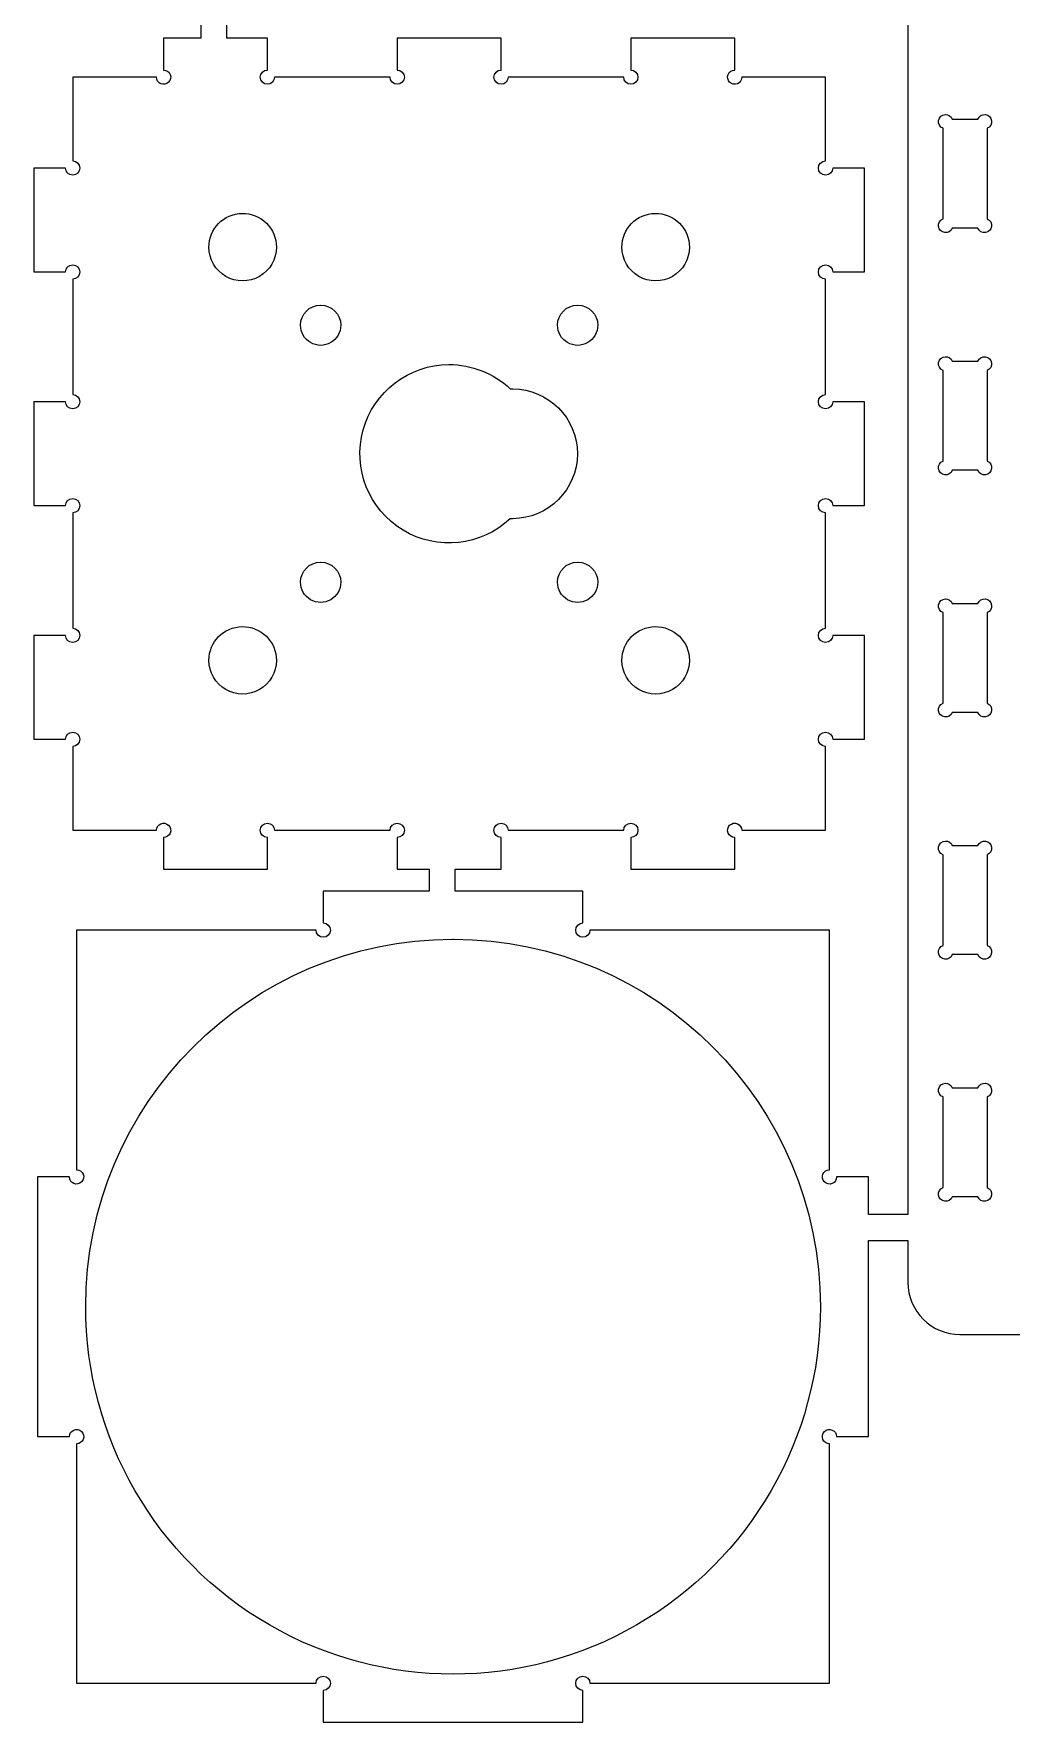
# Model space of a CAD drawing. Extents: x -138 to 206, y 217 to 412.
# Drawn here: x -137.8 to -62.5, y 216.6 to 346.6 of the extents above; entities that cross this region are included whole.
import ezdxf

# ---------------------------------------------------------------- set-up
doc = ezdxf.new("R2010")
doc.units = 0
doc.layers.add('Layer_1', color=7, linetype='CONTINUOUS')

msp = doc.modelspace()

# ---------------------------------------------------------------- linework, layer by layer
at = {"layer": 'Layer_1', "color": 7}
for p, q in [((-70.484068, 398.187103), (-70.484068, 255.687795)), ((-124.956711, 348.154499), (-124.956711, 346.27968)), ((-122.956318, 346.27968), (-122.956318, 348.154499)), ((-124.956711, 346.27968), (-127.833539, 346.27968)), ((-127.833539, 346.27968), (-127.833539, 343.829699)), ((-119.83351, 346.27968), (-122.956318, 346.27968)), ((-119.83351, 343.829699), (-119.83351, 346.27968)), ((-101.833576, 346.27968), (-109.833088, 346.27968)), ((-109.833088, 346.27968), (-109.833088, 343.829699)), ((-101.833576, 343.829699), (-101.833576, 346.27968)), ((-83.833125, 346.27968), (-91.833154, 346.27968)), ((-91.833154, 346.27968), (-91.833154, 343.829699)), ((-83.833125, 343.829699), (-83.833125, 346.27968)), ((-128.383378, 343.279863), (-134.833112, 343.279863)), ((-134.833112, 343.279863), (-134.833112, 336.82961)), ((-110.383443, 343.279863), (-119.283156, 343.279863)), ((-92.383508, 343.279863), (-101.283221, 343.279863)), ((-76.833552, 343.279863), (-83.283286, 343.279863)), ((-76.833552, 336.82961), (-76.833552, 343.279863)), ((-67.601557, 340.405102), (-67.601041, 340.405102)), ((-67.601557, 340.405102), (-67.601557, 340.405102)), ((-67.601041, 340.405102), (-67.59949, 340.405102)), ((-67.071358, 340.055254), (-65.096283, 340.055254)), ((-67.783976, 332.367351), (-67.783976, 339.342636)), ((-64.383665, 339.342636), (-64.383665, 332.367351)), ((-135.383467, 336.279771), (-137.833445, 336.279771)), ((-137.833445, 336.279771), (-137.833445, 328.279745)), ((-73.833219, 336.279771), (-76.283197, 336.279771)), ((-73.833219, 328.279745), (-73.833219, 336.279771)), ((-121.782746, 332.790063), (-121.782746, 332.790063)), ((-89.964015, 332.791097), (-89.964015, 332.791097)), ((-65.096283, 331.655249), (-67.071358, 331.655249)), ((-137.833445, 328.279745), (-135.383467, 328.279745)), ((-134.833112, 327.729907), (-134.833112, 318.834843)), ((-76.833552, 318.834843), (-76.833552, 327.729907)), ((-76.283197, 328.279745), (-73.833219, 328.279745)), ((-115.744354, 325.729511), (-115.744354, 325.729511)), ((-95.945565, 325.729511), (-95.945565, 325.729511)), ((-67.598456, 321.755078), (-67.598456, 321.755078)), ((-67.071358, 321.405228), (-65.096283, 321.405228)), ((-105.849353, 321.148396), (-105.848834, 321.148396)), ((-105.849353, 321.148396), (-105.849353, 321.148396)), ((-67.783976, 313.717326), (-67.783976, 320.693127)), ((-64.383665, 320.693127), (-64.383665, 313.717326)), ((-101.123542, 319.279777), (-100.932339, 319.279777)), ((-135.383467, 318.285006), (-137.833445, 318.285006)), ((-137.833445, 318.285006), (-137.833445, 310.284977)), ((-73.833219, 318.285006), (-76.283197, 318.285006)), ((-73.833219, 310.284977), (-73.833219, 318.285006)), ((-65.096283, 313.005225), (-67.071358, 313.005225)), ((-137.833445, 310.284977), (-135.383467, 310.284977)), ((-134.833112, 309.73514), (-134.833112, 300.840592)), ((-76.833552, 300.840592), (-76.833552, 309.73514)), ((-76.283197, 310.284977), (-73.833219, 310.284977)), ((-100.932339, 309.27987), (-101.123542, 309.27987)), ((-115.744354, 305.930721), (-115.744354, 305.930721)), ((-95.945565, 305.930721), (-95.945565, 305.930721)), ((-67.598456, 303.105054), (-67.598456, 303.105054)), ((-67.783976, 295.067818), (-67.783976, 302.043103)), ((-67.071358, 302.755204), (-65.096283, 302.755204)), ((-64.383665, 302.043103), (-64.383665, 295.067818)), ((-121.782746, 300.9703), (-121.782746, 300.9703)), ((-89.964015, 300.971334), (-89.964015, 300.971334)), ((-135.383467, 300.290238), (-137.833445, 300.290238)), ((-137.833445, 300.290238), (-137.833445, 292.29021)), ((-73.833219, 300.290238), (-76.283197, 300.290238)), ((-73.833219, 292.29021), (-73.833219, 300.290238)), ((-65.096283, 294.3552), (-67.071358, 294.3552)), ((-137.833445, 292.29021), (-135.383467, 292.29021)), ((-134.833112, 291.740373), (-134.833112, 285.279785)), ((-76.833552, 285.279785), (-76.833552, 291.740373)), ((-76.283197, 292.29021), (-73.833219, 292.29021)), ((-134.833112, 285.279785), (-128.383378, 285.279785)), ((-119.283156, 285.279785), (-110.383443, 285.279785)), ((-101.283221, 285.279785), (-92.383508, 285.279785)), ((-83.283286, 285.279785), (-76.833552, 285.279785)), ((-127.833539, 284.729948), (-127.833539, 282.279452)), ((-119.83351, 282.279452), (-119.83351, 284.729948)), ((-109.833088, 284.729948), (-109.833088, 282.279452)), ((-101.833576, 282.279452), (-101.833576, 284.729948)), ((-91.833154, 284.729948), (-91.833154, 282.279452)), ((-83.833125, 282.279452), (-83.833125, 284.729948)), ((-67.598456, 284.45503), (-67.598456, 284.45503)), ((-67.071358, 284.10518), (-65.096283, 284.10518)), ((-127.833539, 282.279452), (-119.83351, 282.279452)), ((-109.833088, 282.279452), (-107.369672, 282.279452)), ((-107.369672, 282.279452), (-107.369672, 280.592216)), ((-105.369795, 280.592216), (-105.369795, 282.279452)), ((-105.369795, 282.279452), (-101.833576, 282.279452)), ((-91.833154, 282.279452), (-83.833125, 282.279452)), ((-67.783976, 276.417794), (-67.783976, 283.393079)), ((-64.383665, 283.393079), (-64.383665, 276.417794)), ((-107.369672, 280.592216), (-115.532999, 280.592216)), ((-115.532999, 280.592216), (-115.532999, 278.142236)), ((-95.533185, 280.592216), (-105.369795, 280.592216)), ((-95.533185, 278.142236), (-95.533185, 280.592216)), ((-116.083351, 277.591882), (-134.53339, 277.591882)), ((-134.53339, 277.591882), (-134.53339, 259.136678)), ((-76.533313, 277.591882), (-94.983349, 277.591882)), ((-76.533313, 259.136678), (-76.533313, 277.591882)), ((-105.577533, 276.892184), (-105.577533, 276.892184)), ((-65.096283, 275.705176), (-67.071358, 275.705176)), ((-67.598456, 265.805006), (-67.598456, 265.805006)), ((-67.071358, 265.455156), (-65.096283, 265.455156)), ((-67.783976, 257.767769), (-67.783976, 264.743053)), ((-64.383665, 264.743053), (-64.383665, 257.767769)), ((-135.083226, 258.586842), (-137.533206, 258.586842)), ((-137.533206, 258.586842), (-137.533206, 238.586512)), ((-73.533496, 258.586842), (-75.983475, 258.586842)), ((-73.533496, 255.687795), (-73.533496, 258.586842)), ((-65.096283, 257.055151), (-67.071358, 257.055151)), ((-70.484068, 255.687795), (-73.533496, 255.687795)), ((-73.533496, 238.586512), (-73.533496, 253.687915)), ((-73.533496, 253.687915), (-70.484068, 253.687915)), ((-70.484068, 253.687915), (-70.484068, 250.455038)), ((-66.483795, 246.455281), (-4.483964, 246.455281)), ((-137.533206, 238.586512), (-135.083226, 238.586512)), ((-134.53339, 238.036674), (-134.53339, 219.592324)), ((-76.533313, 219.592324), (-76.533313, 238.036674)), ((-75.983475, 238.586512), (-73.533496, 238.586512)), ((-134.53339, 219.592324), (-116.083351, 219.592324)), ((-115.532999, 219.041969), (-115.532999, 216.591988)), ((-95.533185, 216.591988), (-95.533185, 219.041969)), ((-94.983349, 219.592324), (-76.533313, 219.592324)), ((-115.532999, 216.591988), (-95.533185, 216.591988))]:
    msp.add_line(p, q, dxfattribs=at)
for points in [[(-127.833539, 343.829699), (-127.611055, 343.829764), (-127.410445, 343.695785), (-127.325275, 343.490249)], [(-127.325275, 343.490249), (-127.240104, 343.284713), (-127.28715, 343.048109), (-127.44447, 342.890789)], [(-120.383156, 343.279408), (-120.383316, 343.58314), (-120.137242, 343.829503), (-119.83351, 343.829699)], [(-109.833088, 343.829699), (-109.529357, 343.829503), (-109.283282, 343.58314), (-109.283443, 343.279408)], [(-102.383221, 343.279408), (-102.383382, 343.58314), (-102.137307, 343.829503), (-101.833576, 343.829699)], [(-91.833154, 343.829699), (-91.529422, 343.829503), (-91.283348, 343.58314), (-91.283508, 343.279408)], [(-84.222194, 342.890789), (-84.379514, 343.048109), (-84.42656, 343.284713), (-84.341389, 343.490249)], [(-84.341389, 343.490249), (-84.256219, 343.695785), (-84.055609, 343.829764), (-83.833125, 343.829699)], [(-128.04393, 342.771597), (-128.249465, 342.856769), (-128.383444, 343.057379), (-128.383378, 343.279863)], [(-127.44447, 342.890789), (-127.60179, 342.73347), (-127.838394, 342.686425), (-128.04393, 342.771597)], [(-119.832928, 342.729699), (-120.13666, 342.729574), (-120.382995, 342.975676), (-120.383156, 343.279408)], [(-119.283156, 343.279863), (-119.283065, 342.976131), (-119.529196, 342.729825), (-119.832928, 342.729699)], [(-109.833671, 342.729699), (-110.137402, 342.729825), (-110.383533, 342.976131), (-110.383443, 343.279863)], [(-109.283443, 343.279408), (-109.283604, 342.975676), (-109.529939, 342.729574), (-109.833671, 342.729699)], [(-101.832993, 342.729699), (-102.136725, 342.729574), (-102.38306, 342.975676), (-102.383221, 343.279408)], [(-101.283221, 343.279863), (-101.283131, 342.976131), (-101.529262, 342.729825), (-101.832993, 342.729699)], [(-91.833736, 342.729699), (-92.137468, 342.729825), (-92.383599, 342.976131), (-92.383508, 343.279863)], [(-91.283508, 343.279408), (-91.283669, 342.975676), (-91.530004, 342.729574), (-91.833736, 342.729699)], [(-83.622734, 342.771597), (-83.82827, 342.686425), (-84.064874, 342.73347), (-84.222194, 342.890789)], [(-83.283286, 343.279863), (-83.28322, 343.057379), (-83.417199, 342.856769), (-83.622734, 342.771597)], [(-67.783976, 339.342636), (-68.027824, 339.437303), (-68.171259, 339.690617), (-68.126995, 339.948423)], [(-68.126995, 339.948423), (-68.082731, 340.20623), (-67.863016, 340.397193), (-67.601557, 340.405102)], [(-67.59949, 340.405102), (-67.367219, 340.411758), (-67.155824, 340.271725), (-67.071358, 340.055254)], [(-65.096283, 340.055254), (-65.004583, 340.289565), (-64.765569, 340.43177), (-64.515896, 340.400563)], [(-64.515896, 340.400563), (-64.266222, 340.369356), (-64.069563, 340.172697), (-64.038356, 339.923023)], [(-64.038356, 339.923023), (-64.007149, 339.67335), (-64.149354, 339.434336), (-64.383665, 339.342636)], [(-134.833112, 336.82961), (-134.529381, 336.829414), (-134.283307, 336.583051), (-134.283467, 336.27932)], [(-77.383197, 336.27932), (-77.383357, 336.583051), (-77.137283, 336.829414), (-76.833552, 336.82961)], [(-134.833693, 335.72961), (-135.137424, 335.729735), (-135.383556, 335.97604), (-135.383467, 336.279771)], [(-134.283467, 336.27932), (-134.283627, 335.975588), (-134.529961, 335.729485), (-134.833693, 335.72961)], [(-76.832971, 335.72961), (-77.136703, 335.729485), (-77.383037, 335.975588), (-77.383197, 336.27932)], [(-76.283197, 336.279771), (-76.283108, 335.97604), (-76.52924, 335.729735), (-76.832971, 335.72961)], [(-124.343312, 330.189706), (-124.34367, 331.610525), (-123.203402, 332.768513), (-121.782746, 332.790063)], [(-121.782746, 332.790063), (-121.779645, 332.790068), (-121.776544, 332.790068), (-121.773443, 332.790063)], [(-121.773443, 332.790063), (-121.078579, 332.798169), (-120.409386, 332.527775), (-119.915201, 332.039222)], [(-119.915201, 332.039222), (-119.421017, 331.550668), (-119.142972, 330.884618), (-119.143114, 330.189706)], [(-92.52355, 330.189706), (-92.524482, 331.610532), (-91.38467, 332.768984), (-89.964015, 332.791097)], [(-89.964015, 332.791097), (-89.960227, 332.791105), (-89.956438, 332.791105), (-89.952649, 332.791097)], [(-89.952649, 332.791097), (-89.257783, 332.798928), (-88.588698, 332.528269), (-88.094708, 332.039522)], [(-88.094708, 332.039522), (-87.600718, 331.550775), (-87.322936, 330.884616), (-87.323352, 330.189706)], [(-68.129517, 331.786823), (-68.16076, 332.036606), (-68.018436, 332.275719), (-67.783976, 332.367351)], [(-67.651636, 331.309287), (-67.901441, 331.340349), (-68.098275, 331.53704), (-68.129517, 331.786823)], [(-67.071358, 331.655249), (-67.162821, 331.420723), (-67.40183, 331.278226), (-67.651636, 331.309287)], [(-64.516006, 331.309287), (-64.765811, 331.278226), (-65.004821, 331.420723), (-65.096283, 331.655249)], [(-64.038124, 331.786823), (-64.069366, 331.53704), (-64.2662, 331.340349), (-64.516006, 331.309287)], [(-64.383665, 332.367351), (-64.149206, 332.275719), (-64.006882, 332.036606), (-64.038124, 331.786823)], [(-123.043263, 327.937954), (-123.847736, 328.402417), (-124.343312, 329.26078), (-124.343312, 330.189706)], [(-119.143114, 330.189706), (-119.143114, 329.26078), (-119.63869, 328.402417), (-120.443164, 327.937954)], [(-91.2235, 327.937954), (-92.027974, 328.402417), (-92.52355, 329.26078), (-92.52355, 330.189706)], [(-87.323352, 330.189706), (-87.323352, 329.26078), (-87.818928, 328.402417), (-88.623401, 327.937954)], [(-135.383467, 328.279745), (-135.383556, 328.583476), (-135.137424, 328.829782), (-134.833693, 328.829906)], [(-134.833693, 328.829906), (-134.529961, 328.830031), (-134.283627, 328.583928), (-134.283467, 328.280196)], [(-134.283467, 328.280196), (-134.283307, 327.976465), (-134.529381, 327.730102), (-134.833112, 327.729907)], [(-120.443164, 327.937954), (-121.247637, 327.473492), (-122.238789, 327.473492), (-123.043263, 327.937954)], [(-88.623401, 327.937954), (-89.427875, 327.473492), (-90.419027, 327.473492), (-91.2235, 327.937954)], [(-76.833552, 327.729907), (-77.137283, 327.730102), (-77.383357, 327.976465), (-77.383197, 328.280196)], [(-77.383197, 328.280196), (-77.383037, 328.583928), (-77.136703, 328.830031), (-76.832971, 328.829906)], [(-76.832971, 328.829906), (-76.52924, 328.829782), (-76.283108, 328.583476), (-76.283197, 328.279745)], [(-117.282763, 324.179219), (-117.282947, 325.030868), (-116.595979, 325.723143), (-115.744354, 325.729511)], [(-115.744354, 325.729511), (-115.73643, 325.729572), (-115.728507, 325.729572), (-115.720584, 325.729511)], [(-115.720584, 325.729511), (-114.869161, 325.722859), (-114.182507, 325.030668), (-114.182693, 324.179219)], [(-97.483971, 324.179219), (-97.484155, 325.030867), (-96.797189, 325.723141), (-95.945565, 325.729511)], [(-95.945565, 325.729511), (-95.93764, 325.729572), (-95.929716, 325.729572), (-95.921792, 325.729511)], [(-95.921792, 325.729511), (-95.070369, 325.722859), (-94.383715, 325.030668), (-94.383901, 324.179219)], [(-116.507745, 322.83685), (-116.987328, 323.113737), (-117.282763, 323.625445), (-117.282763, 324.179219)], [(-114.182693, 324.179219), (-114.182693, 323.625445), (-114.478128, 323.113737), (-114.95771, 322.83685)], [(-96.708954, 322.83685), (-97.188536, 323.113737), (-97.483971, 323.625445), (-97.483971, 324.179219)], [(-94.383901, 324.179219), (-94.383901, 323.625445), (-94.679336, 323.113737), (-95.158919, 322.83685)], [(-114.95771, 322.83685), (-115.437293, 322.559963), (-116.028163, 322.559963), (-116.507745, 322.83685)], [(-95.158919, 322.83685), (-95.638501, 322.559963), (-96.229371, 322.559963), (-96.708954, 322.83685)], [(-67.783976, 320.693127), (-68.027575, 320.788489), (-68.170296, 321.042236), (-68.125277, 321.299932)], [(-68.125277, 321.299932), (-68.080258, 321.557628), (-67.859958, 321.747956), (-67.598456, 321.755078)], [(-67.598456, 321.755078), (-67.366558, 321.761291), (-67.155695, 321.621335), (-67.071358, 321.405228)], [(-65.096283, 321.405228), (-65.004821, 321.639754), (-64.765812, 321.782252), (-64.516006, 321.751191)], [(-64.516006, 321.751191), (-64.2662, 321.72013), (-64.069366, 321.523438), (-64.038124, 321.273655)], [(-64.038124, 321.273655), (-64.006881, 321.023872), (-64.149206, 320.784759), (-64.383665, 320.693127)], [(-112.453174, 316.113077), (-111.630607, 319.082827), (-108.930908, 321.141309), (-105.849353, 321.148396)], [(-105.848834, 321.148396), (-104.092784, 321.152444), (-102.401871, 320.483772), (-101.123542, 319.279777)], [(-134.833112, 318.834843), (-134.529381, 318.834647), (-134.283306, 318.588284), (-134.283467, 318.284552)], [(-100.932339, 319.279777), (-98.179669, 319.267466), (-95.954697, 317.03252), (-95.954697, 314.279824)], [(-77.383197, 318.284552), (-77.383358, 318.588284), (-77.137283, 318.834647), (-76.833552, 318.834843)], [(-134.833693, 317.734843), (-135.137425, 317.734968), (-135.383557, 317.981274), (-135.383467, 318.285006)], [(-134.283467, 318.284552), (-134.283627, 317.980821), (-134.529962, 317.734718), (-134.833693, 317.734843)], [(-76.832971, 317.734843), (-77.136702, 317.734718), (-77.383037, 317.980821), (-77.383197, 318.284552)], [(-76.283197, 318.285006), (-76.283107, 317.981274), (-76.529239, 317.734968), (-76.832971, 317.734843)], [(-109.381065, 308.397699), (-112.019836, 309.989214), (-113.275741, 313.143327), (-112.453174, 316.113077)], [(-95.954697, 314.279824), (-95.954697, 311.527127), (-98.179669, 309.292182), (-100.932339, 309.27987)], [(-68.129518, 313.136797), (-68.16076, 313.386581), (-68.018436, 313.625693), (-67.783976, 313.717326)], [(-64.383665, 313.717326), (-64.149206, 313.625693), (-64.006881, 313.386581), (-64.038124, 313.136797)], [(-67.651636, 312.659262), (-67.901441, 312.690323), (-68.098275, 312.887014), (-68.129518, 313.136797)], [(-67.071358, 313.005225), (-67.16282, 312.770699), (-67.40183, 312.628201), (-67.651636, 312.659262)], [(-64.516006, 312.659262), (-64.765812, 312.628201), (-65.004821, 312.770699), (-65.096283, 313.005225)], [(-64.038124, 313.136797), (-64.069366, 312.887014), (-64.2662, 312.690323), (-64.516006, 312.659262)], [(-135.383467, 310.284977), (-135.383556, 310.588709), (-135.137425, 310.835014), (-134.833693, 310.835139)], [(-134.833693, 310.835139), (-134.529962, 310.835264), (-134.283627, 310.589162), (-134.283467, 310.28543)], [(-77.383197, 310.28543), (-77.383037, 310.589162), (-77.136702, 310.835264), (-76.832971, 310.835139)], [(-76.832971, 310.835139), (-76.529239, 310.835014), (-76.283108, 310.588709), (-76.283197, 310.284977)], [(-134.283467, 310.28543), (-134.283307, 309.981698), (-134.529381, 309.735335), (-134.833112, 309.73514)], [(-76.833552, 309.73514), (-77.137283, 309.735335), (-77.383357, 309.981698), (-77.383197, 310.28543)], [(-101.123542, 309.27987), (-103.366547, 307.166824), (-106.742294, 306.806185), (-109.381065, 308.397699)], [(-117.282763, 304.380428), (-117.282948, 305.232077), (-116.595979, 305.924352), (-115.744354, 305.930721)], [(-115.744354, 305.930721), (-115.73643, 305.930782), (-115.728507, 305.930782), (-115.720584, 305.930721)], [(-115.720584, 305.930721), (-114.869161, 305.924069), (-114.182506, 305.231877), (-114.182693, 304.380428)], [(-97.483971, 304.380428), (-97.484156, 305.232076), (-96.797189, 305.924351), (-95.945565, 305.930721)], [(-95.945565, 305.930721), (-95.93764, 305.930782), (-95.929716, 305.930782), (-95.921792, 305.930721)], [(-95.921792, 305.930721), (-95.070369, 305.924069), (-94.383714, 305.231877), (-94.383901, 304.380428)], [(-116.507745, 303.038058), (-116.987328, 303.314945), (-117.282763, 303.826654), (-117.282763, 304.380428)], [(-114.182693, 304.380428), (-114.182693, 303.826654), (-114.478128, 303.314945), (-114.95771, 303.038058)], [(-96.708954, 303.038058), (-97.188536, 303.314945), (-97.483971, 303.826654), (-97.483971, 304.380428)], [(-94.383901, 304.380428), (-94.383901, 303.826654), (-94.679336, 303.314945), (-95.158919, 303.038058)], [(-114.95771, 303.038058), (-115.437293, 302.761171), (-116.028163, 302.761171), (-116.507745, 303.038058)], [(-95.158919, 303.038058), (-95.638501, 302.761171), (-96.229371, 302.761171), (-96.708954, 303.038058)], [(-68.125277, 302.649908), (-68.080258, 302.907604), (-67.859958, 303.097932), (-67.598456, 303.105054)], [(-67.598456, 303.105054), (-67.366558, 303.111267), (-67.155695, 302.971311), (-67.071358, 302.755204)], [(-65.096283, 302.755204), (-65.004821, 302.98973), (-64.765812, 303.132228), (-64.516006, 303.101167)], [(-64.516006, 303.101167), (-64.2662, 303.070106), (-64.069366, 302.873414), (-64.038124, 302.623631)], [(-67.783976, 302.043103), (-68.027575, 302.138465), (-68.170296, 302.392212), (-68.125277, 302.649908)], [(-64.038124, 302.623631), (-64.006881, 302.373848), (-64.149206, 302.134735), (-64.383665, 302.043103)], [(-134.833112, 300.840592), (-134.529448, 300.840397), (-134.283402, 300.594138), (-134.283467, 300.290474)], [(-124.343312, 298.369942), (-124.343671, 299.790762), (-123.203402, 300.948751), (-121.782746, 300.9703)], [(-121.782746, 300.9703), (-121.779645, 300.970306), (-121.776544, 300.970306), (-121.773443, 300.9703)], [(-121.773443, 300.9703), (-121.078578, 300.978406), (-120.409385, 300.708012), (-119.915201, 300.219459)], [(-92.52355, 298.369942), (-92.524482, 299.790769), (-91.38467, 300.949221), (-89.964015, 300.971334)], [(-89.964015, 300.971334), (-89.960227, 300.971342), (-89.956438, 300.971342), (-89.952649, 300.971334)], [(-89.952649, 300.971334), (-89.257783, 300.979164), (-88.588698, 300.708506), (-88.094708, 300.219758)], [(-77.383197, 300.290474), (-77.383262, 300.594138), (-77.137216, 300.840397), (-76.833552, 300.840592)], [(-134.833349, 299.740593), (-135.137013, 299.740528), (-135.383271, 299.986574), (-135.383467, 300.290238)], [(-134.283467, 300.290474), (-134.283532, 299.98681), (-134.529685, 299.740658), (-134.833349, 299.740593)], [(-119.915201, 300.219459), (-119.421016, 299.730905), (-119.142971, 299.064854), (-119.143114, 298.369942)], [(-88.094708, 300.219758), (-87.600718, 299.731011), (-87.322936, 299.064852), (-87.323352, 298.369942)], [(-76.833315, 299.740593), (-77.136979, 299.740658), (-77.383132, 299.98681), (-77.383197, 300.290474)], [(-76.283197, 300.290238), (-76.283393, 299.986574), (-76.529651, 299.740528), (-76.833315, 299.740593)], [(-123.043263, 296.118191), (-123.847736, 296.582654), (-124.343312, 297.441016), (-124.343312, 298.369942)], [(-119.143114, 298.369942), (-119.143114, 297.441016), (-119.63869, 296.582654), (-120.443164, 296.118191)], [(-91.2235, 296.118191), (-92.027974, 296.582654), (-92.52355, 297.441016), (-92.52355, 298.369942)], [(-87.323352, 298.369942), (-87.323352, 297.441016), (-87.818928, 296.582654), (-88.623401, 296.118191)], [(-120.443164, 296.118191), (-121.247637, 295.653728), (-122.238789, 295.653728), (-123.043263, 296.118191)], [(-88.623401, 296.118191), (-89.427875, 295.653728), (-90.419027, 295.653728), (-91.2235, 296.118191)], [(-68.129286, 294.487431), (-68.160492, 294.737104), (-68.018288, 294.976118), (-67.783976, 295.067818)], [(-67.651746, 294.009891), (-67.901419, 294.041098), (-68.098079, 294.237757), (-68.129286, 294.487431)], [(-67.071358, 294.3552), (-67.163058, 294.120889), (-67.402072, 293.978684), (-67.651746, 294.009891)], [(-64.515896, 294.009891), (-64.765569, 293.978684), (-65.004583, 294.120889), (-65.096283, 294.3552)], [(-64.038356, 294.487431), (-64.069563, 294.237757), (-64.266222, 294.041098), (-64.515896, 294.009891)], [(-64.383665, 295.067818), (-64.149354, 294.976118), (-64.007149, 294.737104), (-64.038356, 294.487431)], [(-135.383467, 292.29021), (-135.383557, 292.593942), (-135.137425, 292.840247), (-134.833693, 292.840373)], [(-134.833693, 292.840373), (-134.529962, 292.840498), (-134.283627, 292.594395), (-134.283467, 292.290663)], [(-77.383197, 292.290663), (-77.383037, 292.594395), (-77.136702, 292.840498), (-76.832971, 292.840373)], [(-76.832971, 292.840373), (-76.529239, 292.840247), (-76.283107, 292.593942), (-76.283197, 292.29021)], [(-134.283467, 292.290663), (-134.283306, 291.986932), (-134.529381, 291.740569), (-134.833112, 291.740373)], [(-76.833552, 291.740373), (-77.137283, 291.740569), (-77.383358, 291.986932), (-77.383197, 292.290663)], [(-128.383378, 285.279785), (-128.383443, 285.502269), (-128.249465, 285.702879), (-128.043929, 285.78805)], [(-128.043929, 285.78805), (-127.838394, 285.873222), (-127.601789, 285.826177), (-127.444469, 285.668857)], [(-127.325275, 285.069398), (-127.410446, 284.863862), (-127.611055, 284.729883), (-127.833539, 284.729948)], [(-127.444469, 285.668857), (-127.28715, 285.511538), (-127.240104, 285.274934), (-127.325275, 285.069398)], [(-119.83351, 284.729948), (-120.137242, 284.730144), (-120.383316, 284.976507), (-120.383156, 285.280238)], [(-120.383156, 285.280238), (-120.382995, 285.58397), (-120.136661, 285.830073), (-119.832929, 285.829948)], [(-119.832929, 285.829948), (-119.529197, 285.829823), (-119.283066, 285.583517), (-119.283156, 285.279785)], [(-110.383443, 285.279785), (-110.383533, 285.583517), (-110.137401, 285.829823), (-109.83367, 285.829948)], [(-109.83367, 285.829948), (-109.529938, 285.830073), (-109.283604, 285.58397), (-109.283443, 285.280238)], [(-109.283443, 285.280238), (-109.283283, 284.976507), (-109.529357, 284.730144), (-109.833088, 284.729948)], [(-101.833576, 284.729948), (-102.137307, 284.730144), (-102.383381, 284.976507), (-102.383221, 285.280238)], [(-102.383221, 285.280238), (-102.38306, 285.58397), (-102.136726, 285.830073), (-101.832994, 285.829948)], [(-101.832994, 285.829948), (-101.529263, 285.829823), (-101.283131, 285.583517), (-101.283221, 285.279785)], [(-92.383508, 285.279785), (-92.383598, 285.583517), (-92.137467, 285.829823), (-91.833735, 285.829948)], [(-91.833735, 285.829948), (-91.530003, 285.830073), (-91.283669, 285.58397), (-91.283508, 285.280238)], [(-91.283508, 285.280238), (-91.283348, 284.976507), (-91.529422, 284.730144), (-91.833154, 284.729948)], [(-84.341389, 285.069398), (-84.42656, 285.274934), (-84.379514, 285.511538), (-84.222195, 285.668857)], [(-83.833125, 284.729948), (-84.055609, 284.729883), (-84.256218, 284.863862), (-84.341389, 285.069398)], [(-84.222195, 285.668857), (-84.064875, 285.826177), (-83.82827, 285.873222), (-83.622735, 285.78805)], [(-83.622735, 285.78805), (-83.417199, 285.702879), (-83.283221, 285.502269), (-83.283286, 285.279785)], [(-67.783976, 283.393079), (-68.027575, 283.488441), (-68.170296, 283.742188), (-68.125277, 283.999884)], [(-68.125277, 283.999884), (-68.080258, 284.25758), (-67.859958, 284.447908), (-67.598456, 284.45503)], [(-67.598456, 284.45503), (-67.366558, 284.461243), (-67.155695, 284.321287), (-67.071358, 284.10518)], [(-65.096283, 284.10518), (-65.004821, 284.339706), (-64.765812, 284.482204), (-64.516006, 284.451143)], [(-64.516006, 284.451143), (-64.2662, 284.420082), (-64.069366, 284.22339), (-64.038124, 283.973607)], [(-64.038124, 283.973607), (-64.006881, 283.723824), (-64.149206, 283.484711), (-64.383665, 283.393079)], [(-115.533232, 277.042237), (-115.836897, 277.042171), (-116.083156, 277.288218), (-116.083351, 277.591882)], [(-114.983351, 277.59212), (-114.983416, 277.288455), (-115.229568, 277.042302), (-115.533232, 277.042237)], [(-115.532999, 278.142236), (-115.229335, 278.142042), (-114.983287, 277.895785), (-114.983351, 277.59212)], [(-95.53364, 277.042237), (-95.837371, 277.042397), (-96.083474, 277.288732), (-96.083349, 277.592464)], [(-96.083349, 277.592464), (-96.083223, 277.896196), (-95.836917, 278.142327), (-95.533185, 278.142236)], [(-94.983349, 277.591882), (-94.983545, 277.288151), (-95.229908, 277.042076), (-95.53364, 277.042237)], [(-133.833171, 248.592104), (-133.833235, 264.204486), (-121.189895, 276.867711), (-105.577533, 276.892184)], [(-105.577533, 276.892184), (-105.548078, 276.89223), (-105.518622, 276.89223), (-105.489167, 276.892184)], [(-105.489167, 276.892184), (-89.876603, 276.867996), (-77.232949, 264.204687), (-77.233012, 248.592104)], [(-68.129286, 275.837406), (-68.160492, 276.08708), (-68.018288, 276.326094), (-67.783976, 276.417794)], [(-67.651746, 275.359867), (-67.901419, 275.391073), (-68.098079, 275.587733), (-68.129286, 275.837406)], [(-67.071358, 275.705176), (-67.163058, 275.470865), (-67.402072, 275.32866), (-67.651746, 275.359867)], [(-64.515896, 275.359867), (-64.765569, 275.32866), (-65.004583, 275.470865), (-65.096283, 275.705176)], [(-64.038356, 275.837406), (-64.069563, 275.587733), (-64.266222, 275.391073), (-64.515896, 275.359867)], [(-64.383665, 276.417794), (-64.149354, 276.326094), (-64.007149, 276.08708), (-64.038356, 275.837406)], [(-67.783976, 264.743053), (-68.027578, 264.838413), (-68.170302, 265.092162), (-68.125283, 265.34986)], [(-68.125283, 265.34986), (-68.080263, 265.607558), (-67.85996, 265.797887), (-67.598456, 265.805006)], [(-67.598456, 265.805006), (-67.366558, 265.81122), (-67.155695, 265.671263), (-67.071358, 265.455156)], [(-65.096283, 265.455156), (-65.004821, 265.689681), (-64.765811, 265.832179), (-64.516006, 265.801117)], [(-64.516006, 265.801117), (-64.2662, 265.770056), (-64.069366, 265.573364), (-64.038124, 265.323581)], [(-64.038124, 265.323581), (-64.006882, 265.073798), (-64.149206, 264.834686), (-64.383665, 264.743053)], [(-134.53339, 259.136678), (-134.310906, 259.136745), (-134.110295, 259.002766), (-134.025123, 258.79723)], [(-134.025123, 258.79723), (-133.939952, 258.591694), (-133.986997, 258.35509), (-134.144317, 258.19777)], [(-76.922382, 258.197769), (-77.079703, 258.355088), (-77.126748, 258.591692), (-77.041578, 258.797228)], [(-77.041578, 258.797228), (-76.956407, 259.002764), (-76.755797, 259.136743), (-76.533313, 259.136678)], [(-134.743777, 258.078576), (-134.949313, 258.163748), (-135.083292, 258.364358), (-135.083226, 258.586842)], [(-134.144317, 258.19777), (-134.301637, 258.04045), (-134.538241, 257.993404), (-134.743777, 258.078576)], [(-76.322922, 258.078576), (-76.528458, 257.993404), (-76.765062, 258.040449), (-76.922382, 258.197769)], [(-75.983475, 258.586842), (-75.983408, 258.364358), (-76.117387, 258.163748), (-76.322922, 258.078576)], [(-68.129285, 257.187381), (-68.160492, 257.437055), (-68.018288, 257.676069), (-67.783976, 257.767769)], [(-64.383665, 257.767769), (-64.149354, 257.676069), (-64.007149, 257.437055), (-64.038356, 257.187381)], [(-67.651746, 256.709842), (-67.901419, 256.741049), (-68.098079, 256.937708), (-68.129285, 257.187381)], [(-67.071358, 257.055151), (-67.163058, 256.820839), (-67.402072, 256.678635), (-67.651746, 256.709842)], [(-64.515896, 256.709842), (-64.765569, 256.678635), (-65.004583, 256.820839), (-65.096283, 257.055151)], [(-64.038356, 257.187381), (-64.069563, 256.937708), (-64.266222, 256.741049), (-64.515896, 256.709842)], [(-70.484068, 250.455038), (-70.484003, 249.394167), (-70.06251, 248.376772), (-69.312313, 247.626672)], [(-119.683132, 224.083516), (-128.439207, 229.138839), (-133.833171, 238.481459), (-133.833171, 248.592104)], [(-77.233012, 248.592104), (-77.233013, 238.481459), (-82.626978, 229.138839), (-91.383053, 224.083516)], [(-69.312313, 247.626672), (-68.562115, 246.876571), (-67.544666, 246.455209), (-66.483795, 246.455281)], [(-135.083226, 238.586512), (-135.083291, 238.808996), (-134.949311, 239.009606), (-134.743775, 239.094777)], [(-134.743775, 239.094777), (-134.53824, 239.179947), (-134.301635, 239.132901), (-134.144316, 238.975581)], [(-134.025124, 238.376121), (-134.110295, 238.170586), (-134.310906, 238.036607), (-134.53339, 238.036674)], [(-134.144316, 238.975581), (-133.986997, 238.818261), (-133.939952, 238.581657), (-134.025124, 238.376121)], [(-77.041577, 238.376123), (-77.126748, 238.581659), (-77.079703, 238.818263), (-76.922383, 238.975582)], [(-76.533313, 238.036674), (-76.755797, 238.036608), (-76.956406, 238.170588), (-77.041577, 238.376123)], [(-76.922383, 238.975582), (-76.765064, 239.132902), (-76.52846, 239.179947), (-76.322924, 239.094776)], [(-76.322924, 239.094776), (-76.117389, 239.009605), (-75.983409, 238.808996), (-75.983475, 238.586512)], [(-91.383053, 224.083516), (-100.139128, 219.028194), (-110.927057, 219.028194), (-119.683132, 224.083516)], [(-116.083351, 219.592324), (-116.083155, 219.895988), (-115.836897, 220.142035), (-115.533232, 220.141969)], [(-115.533232, 220.141969), (-115.229568, 220.141903), (-114.983416, 219.89575), (-114.983351, 219.592085)], [(-96.083349, 219.591742), (-96.083474, 219.895473), (-95.837372, 220.141808), (-95.53364, 220.141969)], [(-95.53364, 220.141969), (-95.229908, 220.14213), (-94.983545, 219.896055), (-94.983349, 219.592324)], [(-114.983351, 219.592085), (-114.983287, 219.288421), (-115.229335, 219.042163), (-115.532999, 219.041969)], [(-95.533185, 219.041969), (-95.836917, 219.041879), (-96.083223, 219.28801), (-96.083349, 219.591742)]]:
    msp.add_open_spline(points, degree=3, dxfattribs=at)

doc.saveas('drawing.dxf')
